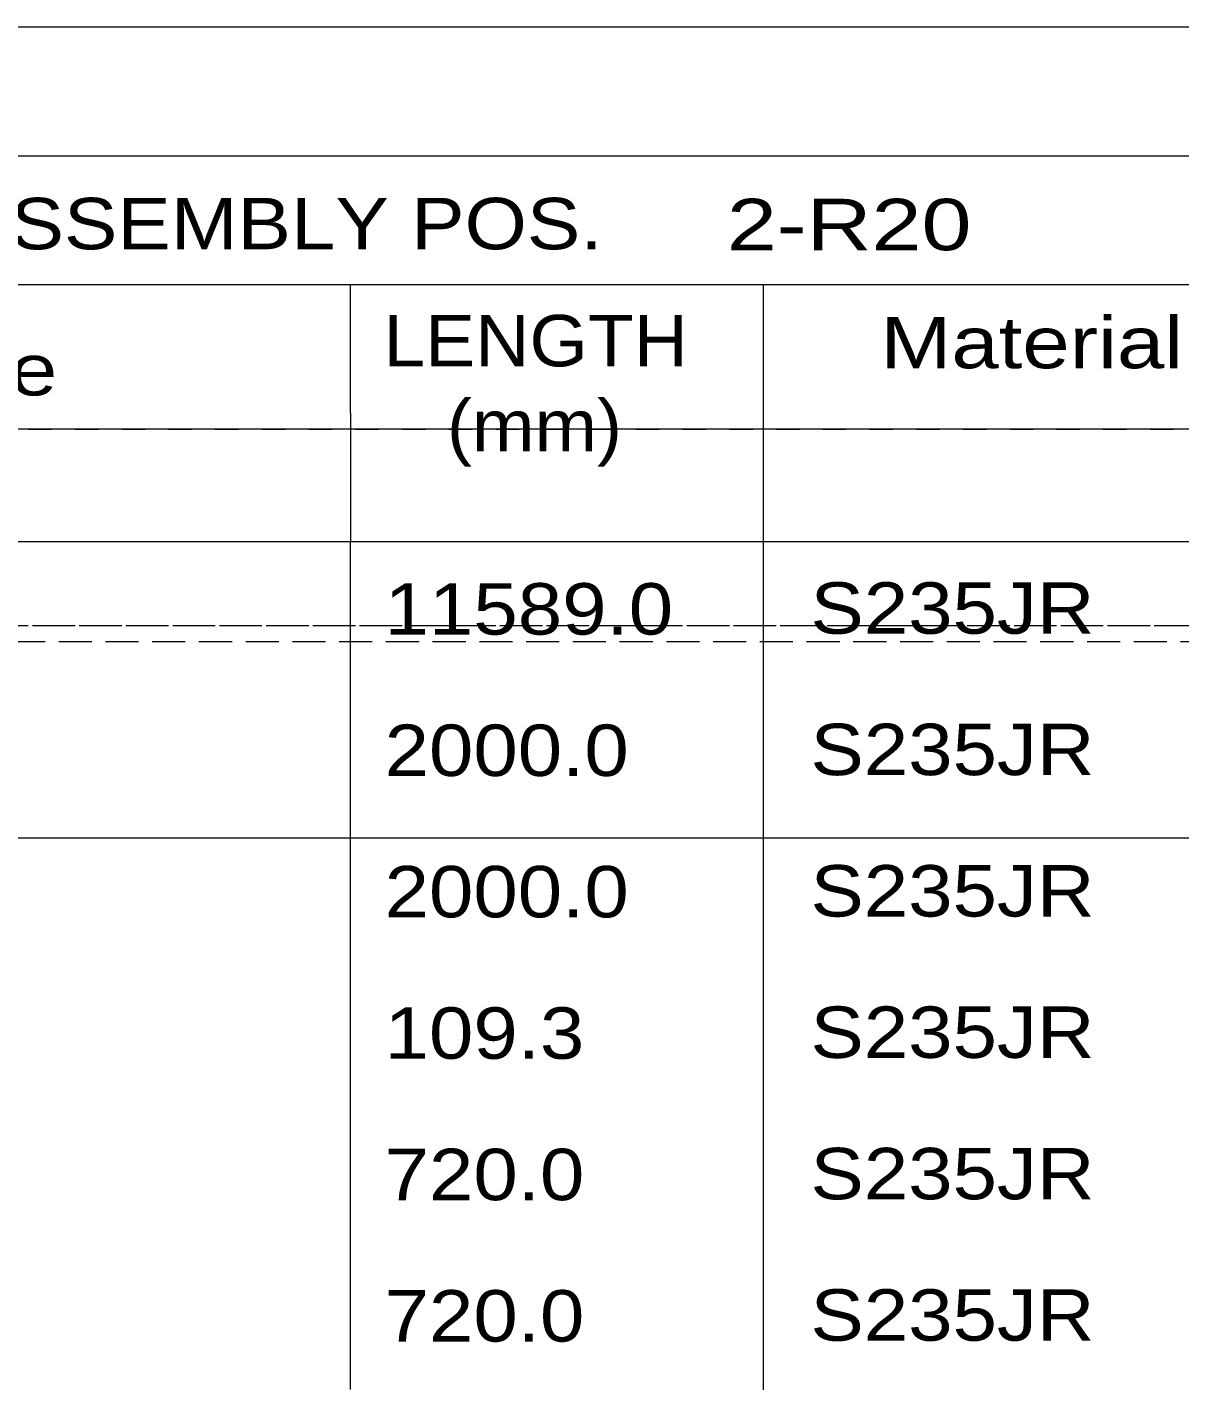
# Model space of a CAD drawing. Header units: millimetres. Extents: x 2 to 825, y 1 to 579.
# Drawn here: x 686.3 to 735.6, y 520.7 to 579 of the extents above; entities that cross this region are included whole.
import ezdxf

# ---------------------------------------------------------------- set-up
doc = ezdxf.new("R2010")
doc.units = ezdxf.units.MM
doc.linetypes.add('XKITLINE00', pattern=[0])
doc.linetypes.add('XKITLINE01', pattern=[4, 1, -1, 1, -1])
for name, color, linetype, lineweight in [('DrawingSheet', 5, 'Continuous', 0), ('OtherObjectType', 7, 'Continuous', 0), ('Part', 2, 'Continuous', 0)]:
    doc.layers.add(name, color=color, linetype=linetype, lineweight=lineweight)
doc.styles.add('ARIAL_NARROW', font='ARIALN.TTF')

# ---------------------------------------------------------------- blocks, each defined once
blk = doc.blocks.new('*A78')
at = {"layer": 'Part', "color": 2, "linetype": 'XKITLINE00', "lineweight": 0}
for p, q in [((785.298, 561.8), (579.341, 561.8)), ((785.298, 544.3), (579.341, 544.3))]:
    blk.add_line(p, q, dxfattribs=at)
at = {"layer": 'Part', "color": 7, "linetype": 'XKITLINE01', "lineweight": 0}
for p, q in [((579.341, 553.4), (798.644, 553.4)), ((798.644, 552.7), (579.341, 552.7))]:
    blk.add_line(p, q, dxfattribs=at)
blk = doc.blocks.new('*A109')
at = {"layer": 'Part', "color": 7, "linetype": 'XKITLINE01', "lineweight": 0}
for p, q in [((594.341, 561.8), (791.764, 561.8)), ((594.521, 553.4), (795.061, 553.4)), ((795.061, 552.7), (594.521, 552.7)), ((791.764, 544.3), (594.341, 544.3))]:
    blk.add_line(p, q, dxfattribs=at)
blk = doc.blocks.new('*A169')
at = {"layer": 'DrawingSheet', "color": 5, "linetype": 'XKITLINE00', "lineweight": 0}
blk.add_line((825, 579), (5, 579), dxfattribs=at)
blk = doc.blocks.new('*A175')
at = {"layer": 'OtherObjectType', "color": 7, "linetype": 'XKITLINE00', "lineweight": 0}
for p, q in [((639.98, 573.499), (815.98, 573.499)), ((639.98, 567.999), (815.98, 567.999)), ((700.117, 567.994), (700.126, 557)), ((717.784, 567.984), (717.78, 557)), ((639.98, 557), (815.98, 557)), ((700.116, 556.998), (700.113, 550.954)), ((717.793, 557), (717.793, 550.95)), ((700.116, 550.948), (700.113, 544.904)), ((717.793, 550.95), (717.793, 544.9)), ((700.116, 544.898), (700.113, 538.854)), ((717.793, 544.9), (717.793, 538.85)), ((700.116, 538.848), (700.113, 532.804)), ((717.793, 538.85), (717.793, 532.8)), ((700.116, 532.798), (700.113, 526.754)), ((717.793, 532.8), (717.793, 526.75)), ((700.116, 526.748), (700.113, 520.704)), ((717.793, 526.75), (717.793, 520.7))]:
    blk.add_line(p, q, dxfattribs=at)
at = {"layer": 'OtherObjectType', "color": 7, "style": 'ARIAL_NARROW'}
for s, width, p in [('ASSEMBLY POS.', 1.36, (683.297, 569.5)), ('2-R20', 1.525501, (716.233, 569.459)), ('LENGTH', 1.275, (701.536, 564.49)), ('Material', 1.445, (722.807, 564.409)), ('Profile', 1.445, (677.263, 563.246)), ('(mm)', 1.275, (704.255, 560.86)), ('11589.0', 1.355501, (701.587, 553.012)), ('S235JR', 1.355501, (719.814, 553.049)), ('2000.0', 1.355501, (701.587, 546.962)), ('S235JR', 1.355501, (719.814, 546.999)), ('2000.0', 1.355501, (701.587, 540.912)), ('S235JR', 1.355501, (719.814, 540.949)), ('109.3', 1.355501, (701.587, 534.862)), ('S235JR', 1.355501, (719.814, 534.899)), ('720.0', 1.355501, (701.587, 528.812)), ('S235JR', 1.355501, (719.814, 528.849)), ('720.0', 1.355501, (701.587, 522.762)), ('S235JR', 1.355501, (719.814, 522.799))]:
    blk.add_text(s, height=2.2, dxfattribs=dict(at, width=width)).set_placement(p)

msp = doc.modelspace()

# ---------------------------------------------------------------- block references
at = {"lineweight": 0}
for name in ['*A169', '*A175', '*A109']:
    msp.add_blockref(name, (0, 0), dxfattribs=at)
at = {"layer": 'Part', "lineweight": 0}
msp.add_blockref('*A78', (0, 0), dxfattribs=at)

doc.saveas('drawing.dxf')
